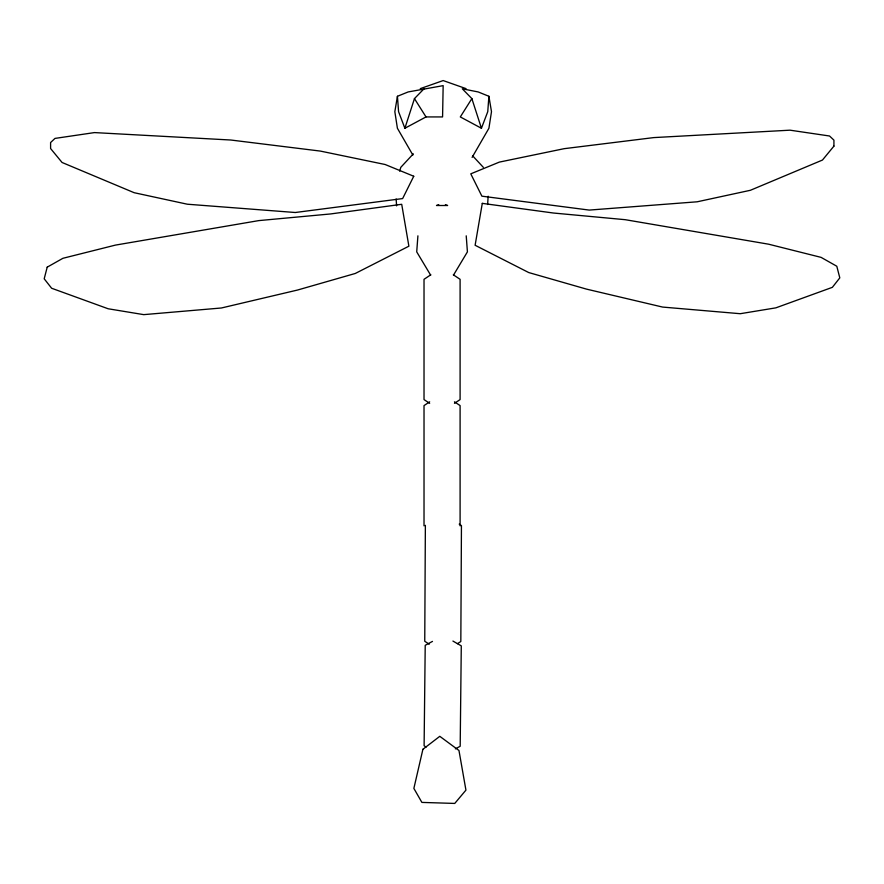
<?xml version="1.0" encoding="UTF-8"?>
<svg xmlns="http://www.w3.org/2000/svg" width="884" height="884" viewBox="0 0 884 884"><rect width="100%" height="100%" fill="white"/><g stroke="black" fill="none" stroke-linecap="round" stroke-linejoin="round"><path stroke-width="1.33" d="M425.37 525.339L424.751 641.287L429.237 644.215M487.625 204.502L488.156 196.237M417.911 235.829L416.718 251.874L430.63 275.112M488.896 96.279L487.758 111.682L481.437 128.257L460.31 116.931L471.868 98.61L462.299 88.798L478.178 91.947L488.896 96.279L491.493 111.682L488.918 128.257L472.1 157.396M397.435 96.279L398.573 111.682L404.883 128.257L426.011 116.931L442.575 116.931L443.16 85.638L408.143 91.947L397.435 96.279L394.839 111.682L397.402 128.257L412.883 155.065M399.701 171.187L400.795 167.341L413.325 153.849M404.883 128.257L414.452 98.61L424.022 88.798M453.492 275.112L467.415 251.874L466.222 235.829M430.784 274.802L424.022 279.311L424.022 399.579L429.657 403.336M429.657 401.833L424.022 405.59L424.022 525.847M454.464 403.336L460.1 399.579L460.1 279.311L453.337 274.802M457.426 643.674L460.829 641.519L461.448 525.582L459.205 524.113M432.475 641.408L425.215 645.32L424.11 745.72L426.022 747.135M455.348 748.87L460.188 746.273L461.282 645.861L452.917 641.055M438.729 204.69L436.497 205.508L447.624 205.508L445.403 204.69M420.287 88.632L443.16 80.566L466.045 88.632M454.464 401.833L460.1 405.59L460.1 525.847M472.586 155.783L483.338 167.341M414.452 98.61L426.011 116.931M471.868 98.61L481.437 128.257M396.142 198.988L396.596 205.873M482.288 203.364L475.117 245.266L528.709 272.548L586.512 289.123L662.591 307.068L740.251 313.709L775.843 307.853L832.363 287.333L839.8 277.874L836.794 266.239L821.081 257.366L768.594 244.194L625.264 219.696L553.417 213.022L482.288 203.364M422.906 749.289L413.867 788.406L421.889 802.407L454.752 803.434L465.934 790.13L458.973 750.494L439.79 736.317L422.906 749.289M47.206 267.156L44.2 278.803L51.637 288.25L108.157 308.77L143.749 314.638L221.409 307.986L297.488 290.051L355.291 273.465L408.883 246.194L401.712 204.292L330.583 213.95L258.736 220.613L115.406 245.111L62.919 258.294L47.206 267.156M413.745 176.248L402.629 198.58L295.289 212.503L187.342 204.215L134.147 192.701L62.068 162.479L50.598 148.545L50.598 142.534L54.985 138.412L94.477 132.589L230.768 140.015L320.362 151.087L385.126 164.501L413.745 176.248M833.921 146.136L822.451 160.059L750.372 190.292L697.178 201.795L589.23 210.083L481.891 196.171L470.774 173.839L499.394 162.092L564.158 148.678L653.751 137.595L790.042 130.18L829.535 136.003L833.921 140.125L833.921 146.136"/></g></svg>
